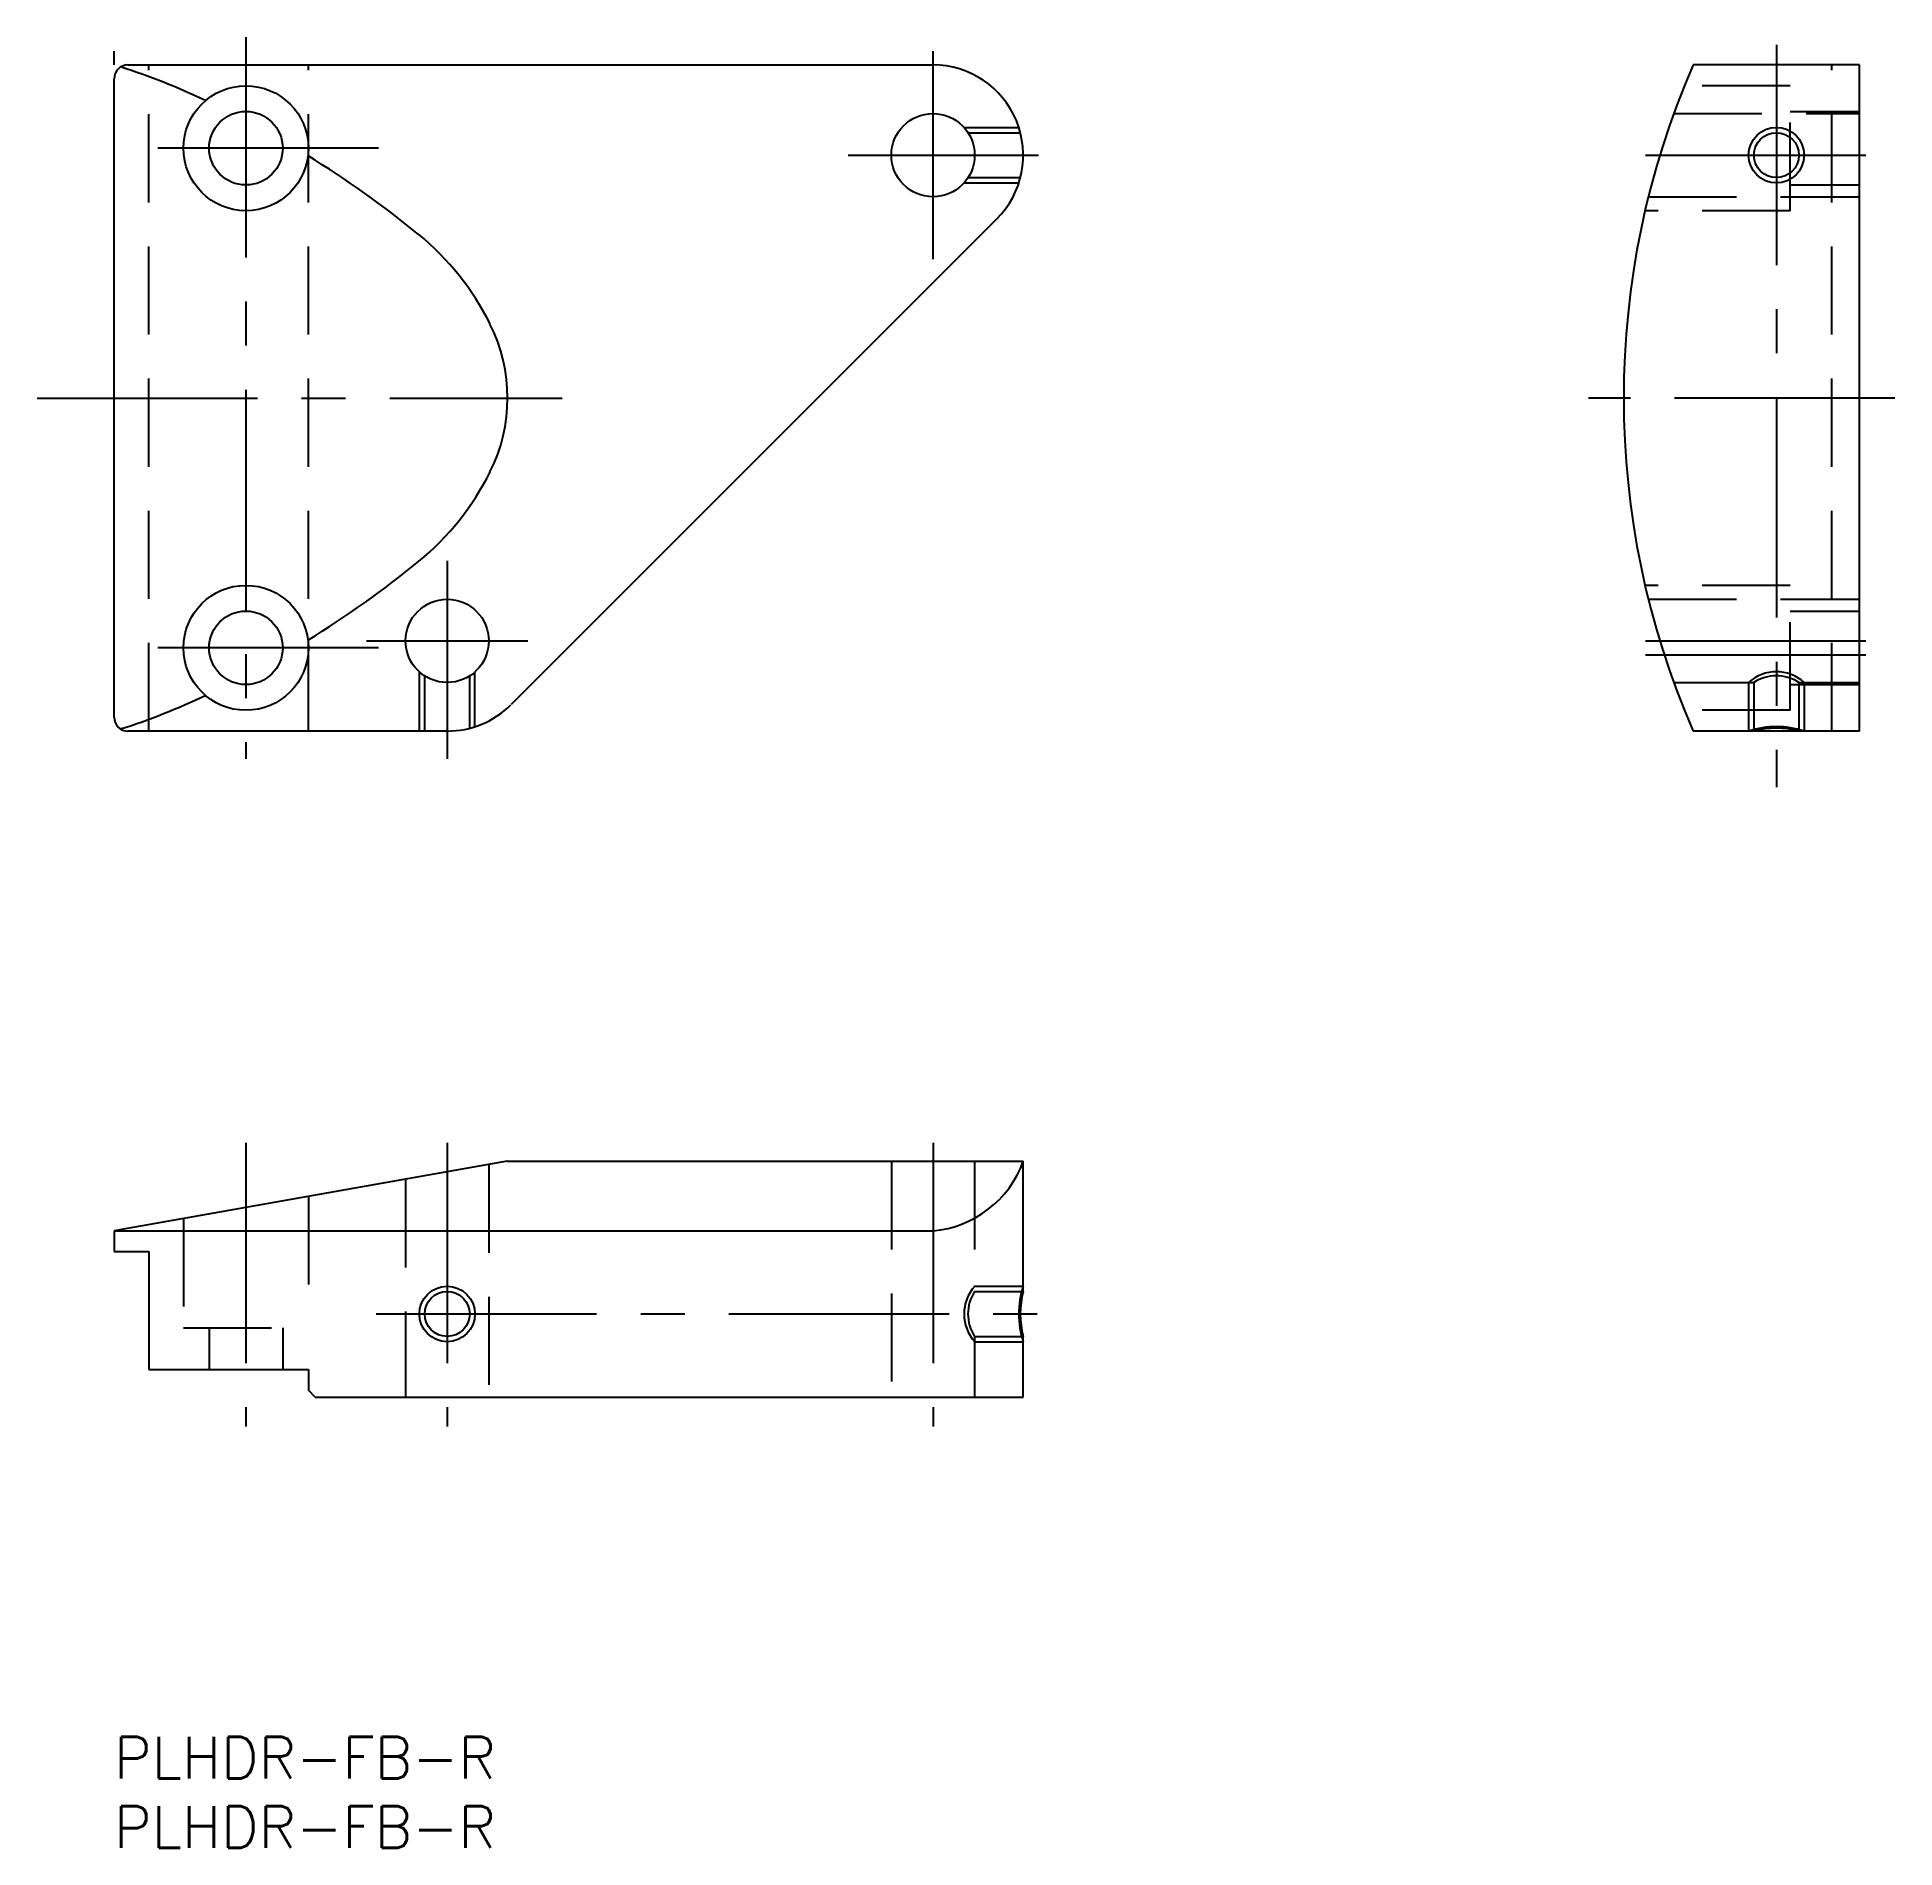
# Model space of a CAD drawing. Extents: x -6 to 128, y -8 to 122.
import ezdxf

# ---------------------------------------------------------------- set-up
doc = ezdxf.new("R2010")
doc.units = 0
doc.header["$LTSCALE"] = 0.5
doc.linetypes.add('CENTER', pattern=[50.8, 31.75, -6.35, 6.35, -6.35])
doc.linetypes.add('DASHED', pattern=[19.05, 12.7, -6.35])
doc.layers.get('0').update_dxf_attribs({"linetype": 'CONTINUOUS'})
doc.layers.add('CENTER', color=1, linetype='CENTER')
doc.styles.get("Standard").update_dxf_attribs({"font": 'txt.shx', "height": 3, "bigfont": 'bigfont.shx'})

# ---------------------------------------------------------------- blocks, each defined once
blk = doc.blocks.new('*U50')
at = {"color": 7, "linetype": 'CONTINUOUS'}
for p in [(0, -3), (0, -8)]:
    blk.add_text('PLHDR-FB-R', height=3, dxfattribs=at).set_placement(p)

msp = doc.modelspace()

# ---------------------------------------------------------------- linework, layer by layer
at = {"color": 7, "linetype": 'CONTINUOUS'}
for p, q in [((0, 120.47), (0, 121.47)), ((1, 120.47), (59, 120.47)), ((1, 120.47), (59, 120.47)), ((125.76, 120.47), (113.76, 120.47)), ((125.76, 72.47), (125.76, 120.47)), ((0, 73.47), (0, 119.47)), ((63.6, 109.38), (28.6, 74.38)), ((24, 72.47), (1, 72.47)), ((125.76, 72.47), (113.76, 72.47)), ((28.31, 41.47), (0, 36.47)), ((28.4, 41.47), (65.5, 41.47)), ((65.5, 32.09), (65.5, 41.47)), ((0, 36.47), (59, 36.47)), ((0, 36.47), (0, 34.97)), ((0, 34.97), (2.5, 34.97)), ((2.5, 34.97), (2.5, 26.47)), ((65.5, 24.47), (65.5, 28.85)), ((2.5, 26.47), (14, 26.47)), ((14, 26.47), (14, 24.97)), ((14.5, 24.47), (14, 24.97)), ((14.5, 24.47), (65.5, 24.47))]:
    msp.add_line(p, q, dxfattribs=at)
at = {"color": 3, "linetype": 'DASHED'}
for p, q in [((2.5, 72.47), (2.5, 120.47)), ((14, 72.47), (14, 120.47)), ((123.76, 72.47), (123.76, 120.47)), ((120.76, 118.97), (113.13, 118.97)), ((120.76, 109.97), (120.76, 118.97)), ((112.37, 116.97), (125.76, 116.97)), ((120.76, 117.12), (125.76, 117.12)), ((61.24, 115.97), (65.18, 115.97)), ((61.52, 115.59), (65.29, 115.59)), ((61.24, 111.97), (65.18, 111.97)), ((61.52, 112.35), (65.29, 112.35)), ((120.76, 111.82), (125.76, 111.82)), ((120.76, 109.97), (110.3, 109.97)), ((110.54, 110.97), (125.76, 110.97)), ((120.76, 82.97), (110.3, 82.97)), ((110.54, 81.97), (125.76, 81.97)), ((120.76, 73.97), (120.76, 82.97)), ((120.76, 81.12), (125.76, 81.12)), ((22, 72.47), (22, 76.74)), ((22.38, 72.47), (22.38, 76.45)), ((25.62, 72.68), (25.62, 76.45)), ((26, 72.79), (26, 76.74)), ((112.37, 75.97), (118.14, 75.97)), ((117.76, 75.97), (117.76, 72.47)), ((118.14, 75.97), (118.14, 72.47)), ((120.76, 75.82), (125.76, 75.82)), ((121.38, 75.97), (121.38, 72.47)), ((121.38, 75.97), (125.76, 75.97)), ((121.76, 75.97), (121.76, 72.47)), ((120.76, 73.97), (113.13, 73.97)), ((21, 40.18), (21, 24.47)), ((27, 41.23), (27, 24.47)), ((56, 41.47), (56, 24.47)), ((62, 41.47), (62, 32.09)), ((14, 38.94), (14, 29.47)), ((5, 37.35), (5, 29.47)), ((62, 32.47), (65.5, 32.47)), ((62, 32.09), (65.5, 32.09)), ((5, 29.47), (14, 29.47)), ((6.85, 29.47), (6.85, 26.47)), ((12.15, 29.47), (12.15, 26.47)), ((62, 28.85), (65.5, 28.85)), ((62, 28.85), (62, 24.47)), ((62, 28.47), (65.5, 28.47))]:
    msp.add_line(p, q, dxfattribs=at)
at = {"color": 7, "linetype": 'CONTINUOUS'}
for centre, radius in [((9.5, 114.47), 4.5), ((9.5, 114.47), 2.65), ((59, 113.97), 3), ((119.76, 113.97), 1.62), ((9.5, 78.47), 4.5), ((24, 78.97), 3), ((9.5, 78.47), 2.65), ((24, 30.47), 1.62)]:
    msp.add_circle(centre, radius, dxfattribs=at)
at = {"color": 3, "linetype": 'CONTINUOUS'}
for centre in [(119.76, 113.97), (24, 30.47)]:
    msp.add_circle(centre, 2, dxfattribs=at)
at = {"color": 7, "linetype": 'CONTINUOUS'}
for centre, radius, start, end in [((1, 119.47), 1, 90, 180), ((59, 113.97), 6.5, 315, 90), ((168.86, 96.47), 60.1, 156.4634, 203.5366), ((-13.86, 75.26), 47.29, 64.3905, 72.3603), ((-23.86, 52.4), 72.23, 50.6598, 58.4203), ((9.17, 92.78), 20.07, 26.7243, 50.5021), ((16.5, 96.47), 11.85, 333.2757, 26.7243), ((9.17, 100.17), 20.07, 309.4979, 333.2757), ((-23.86, 140.55), 72.23, 301.5797, 309.3402), ((-13.86, 117.69), 47.29, 287.6397, 295.6095), ((24, 78.97), 6.5, 270, 315), ((1, 73.47), 1, 180, 270), ((119.76, 66.18), 6.5, 75.5589, 104.4411), ((28.4, 40.97), 0.5, 90, 100), ((58.36, 44.02), 7.58, 274.8119, 340.3253), ((71.79, 30.47), 6.5, 165.5589, 194.4411)]:
    msp.add_arc(centre, radius, start, end, dxfattribs=at)
at = {"color": 3, "linetype": 'DASHED'}
for centre, start, end in [((119.76, 73.74), 48.1897, 131.8103), ((119.76, 73.45), 57.2937, 122.7063), ((64.24, 30.47), 138.1897, 221.8103), ((64.52, 30.47), 147.2937, 212.7063)]:
    msp.add_arc(centre, 3, start, end, dxfattribs=at)
at = {"color": 3, "linetype": 'CONTINUOUS'}
for centre, start, end in [((119.76, 66.29), 72.0798, 107.9202), ((71.68, 30.47), 162.0798, 197.9202)]:
    msp.add_arc(centre, 6.5, start, end, dxfattribs=at)
at = {"layer": 'CENTER', "color": 1, "linetype": 'CENTER'}
for p, q in [((9.5, 122.47), (9.5, 70.47)), ((119.76, 121.92), (119.76, 68.43)), ((59, 106.47), (59, 121.47)), ((19.04, 114.47), (-0.04, 114.47)), ((52.89, 113.97), (66.61, 113.97)), ((110.32, 113.97), (126.76, 113.97)), ((-5.54, 96.47), (32.28, 96.47)), ((128.29, 96.47), (106.23, 96.47)), ((24, 84.73), (24, 70.47)), ((18.18, 78.97), (29.82, 78.97)), ((110.32, 78.97), (126.76, 78.97)), ((19.04, 78.47), (-0.04, 78.47)), ((110.32, 77.97), (126.76, 77.97)), ((9.5, 42.8), (9.5, 22.37)), ((24, 42.8), (24, 22.37)), ((59, 42.8), (59, 22.37)), ((18.89, 30.47), (68.29, 30.47))]:
    msp.add_line(p, q, dxfattribs=at)

# ---------------------------------------------------------------- block references
at = {"color": 7, "linetype": 'CONTINUOUS'}
msp.add_blockref('*U50', (0, 0), dxfattribs=at)

doc.saveas('drawing.dxf')
